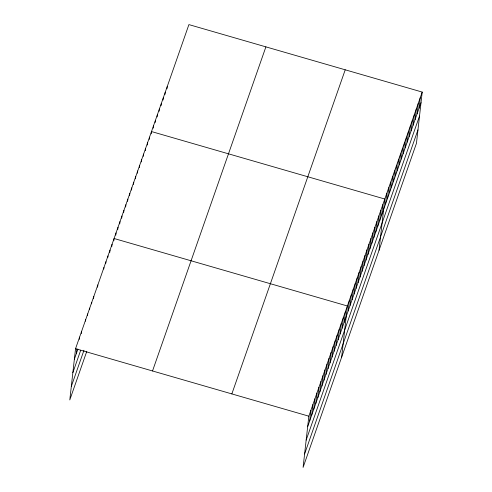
<?xml version="1.0" encoding="UTF-8"?>
<svg xmlns="http://www.w3.org/2000/svg" width="492" height="492" viewBox="0 0 492 492"><rect width="100%" height="100%" fill="white"/><g stroke="black" fill="none" stroke-linecap="round" stroke-linejoin="round"><path stroke-width="0.74" d="M422.204 92.072L308.841 416.183L303.097 467.4L416.46 143.295L422.204 92.072L188.903 24.6L75.54 348.705L69.796 399.928L86.783 351.356M76.383 353.447L76.893 348.933M79.341 339.369L79.593 337.106M81.371 333.564L81.623 331.307M85.516 321.214L85.682 319.708M87.539 315.415L87.711 313.908M89.569 309.616L89.741 308.109M91.598 303.816L91.77 302.309M93.541 298.767L93.794 296.51M97.6 287.168L97.853 284.911M103.769 269.013L103.941 267.513M105.798 263.214L105.971 261.713M107.828 257.414L107.994 255.908M109.771 252.371L110.023 250.108M111.801 246.572L112.053 244.309M113.83 240.766L114.082 238.509L347.383 305.987L341.639 357.204M115.798 235.139L116.05 232.882M117.766 229.512L118.019 227.255M119.734 223.885L119.986 221.621M121.702 218.251L121.961 215.994M123.676 212.624L123.929 210.367M125.645 206.997L125.897 204.733M127.612 201.363L127.865 199.106M129.581 195.736L129.833 193.479M131.548 190.109L131.801 187.846M133.517 184.475L133.775 182.218M135.491 178.848L135.743 176.591M137.459 173.221L137.711 170.958M139.427 167.588L139.679 165.33M141.395 161.96L141.647 159.703M143.363 156.333L143.615 154.07M145.331 150.7L145.589 148.443M147.305 145.072L147.557 142.815M149.273 139.445L149.525 137.182M151.241 133.812L151.493 131.555L384.793 199.026L379.049 250.25M153.209 128.184L153.461 125.927M155.177 122.557L155.429 120.294M157.145 116.924L157.397 114.667M159.113 111.297L159.371 109.04M161.087 105.669L161.339 103.412M163.055 100.036L163.307 97.779M165.023 94.409L165.275 92.152M166.991 88.781L167.243 86.524M309.689 420.918L310.87 410.383M311.719 415.119L312.9 404.584M313.748 409.319L314.929 398.778M315.772 403.52L316.959 392.979M317.801 397.721L318.982 387.179M319.831 391.921L321.012 381.38M321.86 386.122L323.041 375.581M323.89 380.322L325.071 369.781M325.919 374.523L327.1 363.982M327.949 368.723L329.13 358.182M329.972 362.924L331.159 352.383M332.002 357.124L333.182 346.583M334.031 351.325L335.212 340.784M336.061 345.519L337.241 334.984M338.09 339.72L339.271 329.185M340.12 333.92L341.3 323.385M342.149 328.121L343.33 317.586M344.172 322.322L345.359 311.787M348.17 310.895L349.357 300.354M350.144 305.268L351.325 294.726M352.112 299.634L353.293 289.099M354.08 294.007L355.261 283.466M356.048 288.38L357.229 277.839M358.016 282.746L359.197 272.211M359.984 277.119L361.171 266.578M361.958 271.492L363.139 260.951M363.926 265.858L365.107 255.323M365.894 260.231L367.075 249.69M367.862 254.604L369.043 244.063M369.83 248.97L371.011 238.435M371.798 243.343L372.985 232.802M373.766 237.716L374.953 227.175M375.74 232.083L376.921 221.548M377.708 226.455L378.889 215.914M379.676 220.828L380.857 210.287M381.644 215.195L382.825 204.66M385.58 203.94L386.767 193.399M387.555 198.307L388.735 187.772M389.523 192.679L390.703 182.138M391.491 187.052L392.671 176.511M393.459 181.419L394.639 170.884M395.427 175.792L396.607 165.25M397.395 170.164L398.582 159.623M399.369 164.531L400.549 153.996M401.337 158.904L402.517 148.363M403.305 153.276L404.486 142.735M405.273 147.643L406.453 137.108M407.241 142.016L408.421 131.481M409.209 136.389L410.396 125.847M411.177 130.761L412.364 120.22M413.151 125.128L414.332 114.593M415.119 119.501L416.3 108.96M417.087 113.873L418.268 103.332M419.055 108.24L420.236 97.705M74.353 359.246L77.908 349.099M72.853 372.672L80.713 350.199M71.297 386.503L83.978 350.255M152.526 370.974L265.895 46.869M231.849 393.914L345.218 69.809M307.66 426.718L421.023 102.613M306.153 440.143L419.516 116.038M304.603 453.975L417.966 129.87M75.54 348.705L308.841 416.183"/></g></svg>
